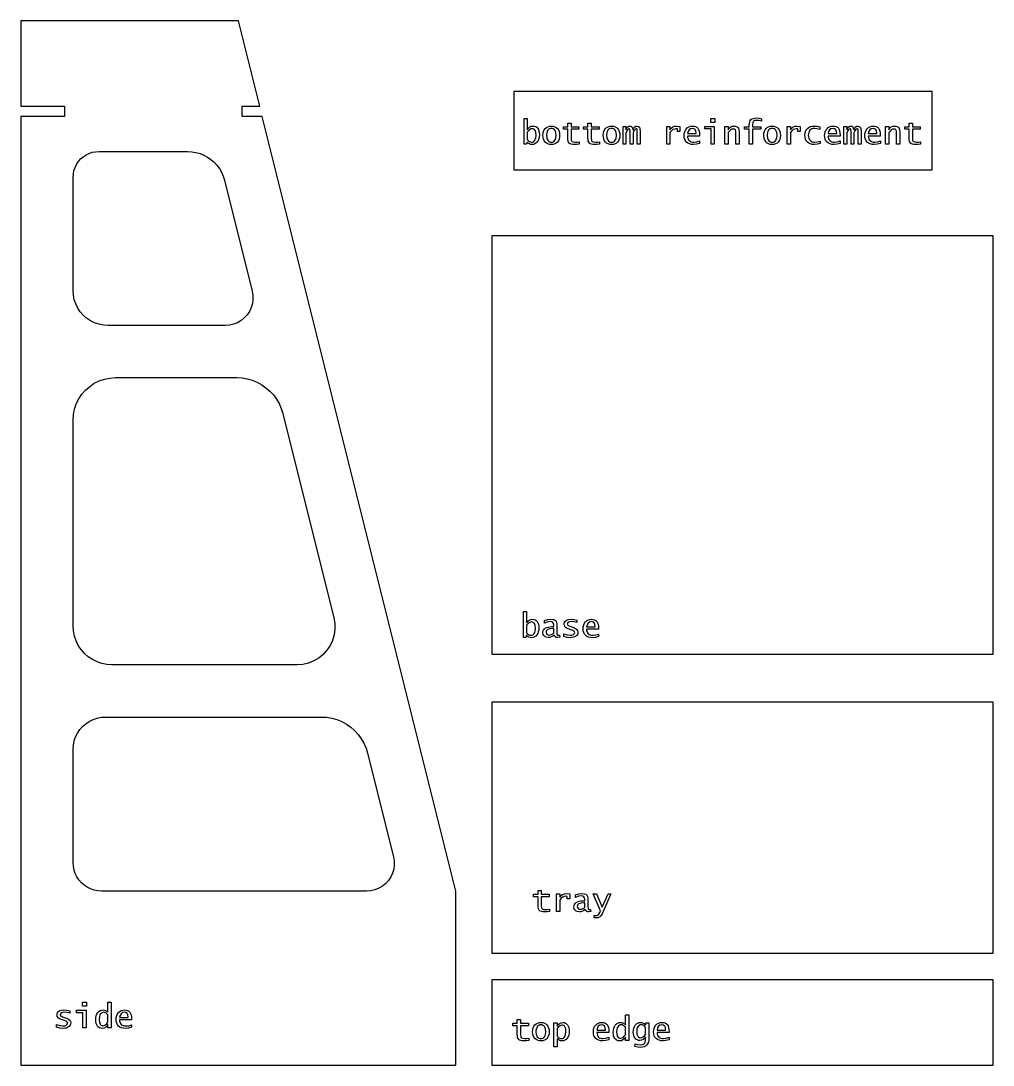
# Model space of a CAD drawing. Header units: metres. Extents: x 0 to 1771, y 0 to 1200.
# Drawn here: x 0 to 1117, y 0 to 1200 of the extents above; entities that cross this region are included whole.
import ezdxf

# ---------------------------------------------------------------- set-up
doc = ezdxf.new("R2010")
doc.units = ezdxf.units.M

msp = doc.modelspace()

# ---------------------------------------------------------------- linework, layer by layer
at = {"layer": 'base#1'}
for points in [[(577.6, 491.4, 0.2), (577.6, 521.2, 0.2), (581.2, 521.2, 0.2), (581.2, 508.1, 0.2), (582.7, 510, 0.2), (584.2, 511.3, 0.2), (586, 512.1, 0.2), (587.9, 512.4, 0.2), (589.5, 512.2, 0.2), (591, 511.7, 0.2), (592.3, 510.9, 0.2), (593.3, 509.7, 0.2), (594.2, 508.3, 0.2), (594.8, 506.6, 0.2), (595.2, 504.6, 0.2), (595.3, 502.5, 0.2), (595.2, 500.1, 0.2), (594.7, 497.9, 0.2), (594, 496, 0.2), (593, 494.3, 0.2), (591.7, 492.9, 0.2), (590.3, 492, 0.2), (588.6, 491.4, 0.2), (586.8, 491.2, 0.2), (585.2, 491.3, 0.2), (583.8, 491.9, 0.2), (582.5, 492.7, 0.2), (581.2, 493.9, 0.2), (580.3, 491.4, 0.2), (577.6, 491.4, 0.2)], [(581.2, 496.7, 0.2), (582.5, 495.5, 0.2), (583.8, 494.6, 0.2), (585, 494.1, 0.2), (586.3, 493.9, 0.2), (587.4, 494.1, 0.2), (588.5, 494.5, 0.2), (589.3, 495.1, 0.2), (590.1, 496.1, 0.2), (590.7, 497.3, 0.2), (591.1, 498.7, 0.2), (591.4, 502.1, 0.2), (591.1, 505.2, 0.2), (590.3, 507.5, 0.2), (589.7, 508.2, 0.2), (589, 508.8, 0.2), (588.1, 509.1, 0.2), (587.1, 509.3, 0.2), (585.6, 509, 0.2), (584.1, 508.3, 0.2), (582.6, 507.1, 0.2), (581.2, 505.4, 0.2), (581.2, 496.7, 0.2)], [(613, 494.1, 0.2), (611.4, 492.9, 0.2), (609.7, 492, 0.2), (608, 491.5, 0.2), (606.3, 491.3, 0.2), (603.8, 491.7, 0.2), (602.7, 492.2, 0.2), (601.8, 492.9, 0.2), (601, 493.7, 0.2), (600.4, 494.7, 0.2), (600.1, 495.7, 0.2), (600, 496.9, 0.2), (600.1, 498.4, 0.2), (600.7, 499.7, 0.2), (601.5, 500.9, 0.2), (602.8, 502, 0.2), (604.3, 502.8, 0.2), (606, 503.4, 0.2), (608, 503.8, 0.2), (610.2, 503.9, 0.2), (612.4, 503.9, 0.2), (612.4, 505.6, 0.2), (612.2, 507.5, 0.2), (611.5, 508.7, 0.2), (610.2, 509.4, 0.2), (608.3, 509.6, 0.2), (605.1, 509.2, 0.2), (601.7, 507.8, 0.2), (601.7, 511, 0.2), (605.5, 512.1, 0.2), (609.1, 512.4, 0.2), (612.4, 512, 0.2), (613.6, 511.5, 0.2), (614.5, 510.9, 0.2), (615.2, 510, 0.2), (615.7, 508.8, 0.2), (616, 507.3, 0.2), (616.1, 505.6, 0.2), (616.1, 497.1, 0.2), (616.2, 495.5, 0.2), (616.5, 494.6, 0.2), (617.1, 494.1, 0.2), (618, 493.9, 0.2), (619.2, 494.1, 0.2), (619.5, 491.9, 0.2), (616.7, 491.3, 0.2), (615.4, 491.5, 0.2), (614.4, 492, 0.2), (613.6, 492.9, 0.2), (613, 494.1, 0.2)], [(624, 492.5, 0.2), (624, 495.8, 0.2), (628, 494.4, 0.2), (631.4, 493.9, 0.2), (633.4, 494.2, 0.2), (635.1, 494.8, 0.2), (636.2, 495.9, 0.2), (636.6, 497.1, 0.2), (636.4, 498, 0.2), (635.7, 498.8, 0.2), (634.6, 499.4, 0.2), (633.1, 500, 0.2), (629.1, 501.3, 0.2), (627.1, 502.2, 0.2), (625.7, 503.4, 0.2), (624.8, 504.9, 0.2), (624.5, 506.6, 0.2), (624.6, 507.9, 0.2), (625, 509.1, 0.2), (625.7, 510.1, 0.2), (626.6, 510.9, 0.2), (627.7, 511.5, 0.2), (629.1, 512, 0.2), (632.5, 512.4, 0.2), (635.6, 512.2, 0.2), (639.1, 511.5, 0.2), (639.1, 508.5, 0.2), (635.6, 509.4, 0.2), (632.5, 509.6, 0.2), (630.7, 509.5, 0.2), (629.2, 508.9, 0.2), (628.3, 508, 0.2), (628, 506.9, 0.2), (628.2, 506.2, 0.2), (628.7, 505.6, 0.2), (630.8, 504.5, 0.2), (635.4, 502.8, 0.2), (637.6, 501.9, 0.2), (639.1, 500.7, 0.2), (639.9, 499.3, 0.2), (640.2, 497.5, 0.2), (640.1, 496.1, 0.2), (639.6, 494.9, 0.2), (638.9, 493.8, 0.2), (637.8, 492.9, 0.2), (636.6, 492.1, 0.2), (635.1, 491.6, 0.2), (633.4, 491.3, 0.2), (631.5, 491.2, 0.2), (627.8, 491.5, 0.2), (624, 492.5, 0.2)], [(664.1, 492.4, 0.2), (660.4, 491.5, 0.2), (657.1, 491.2, 0.2), (654.6, 491.3, 0.2), (652.4, 491.8, 0.2), (650.6, 492.7, 0.2), (649, 493.9, 0.2), (647.8, 495.4, 0.2), (646.9, 497.1, 0.2), (646.4, 499.2, 0.2), (646.2, 501.6, 0.2), (646.4, 503.8, 0.2), (646.9, 505.9, 0.2), (647.7, 507.7, 0.2), (648.9, 509.4, 0.2), (650.3, 510.7, 0.2), (652, 511.6, 0.2), (653.8, 512.2, 0.2), (655.8, 512.4, 0.2), (657.7, 512.2, 0.2), (659.4, 511.8, 0.2), (660.8, 511, 0.2), (662, 509.9, 0.2), (662.9, 508.4, 0.2), (663.5, 506.7, 0.2), (663.8, 504.5, 0.2), (664, 502, 0.2), (664, 500.8, 0.2), (650.1, 500.8, 0.2), (650.3, 499.2, 0.2), (650.8, 497.8, 0.2), (651.4, 496.6, 0.2), (652.2, 495.7, 0.2), (653.2, 494.9, 0.2), (654.5, 494.4, 0.2), (655.9, 494, 0.2), (657.6, 493.9, 0.2), (660.7, 494.3, 0.2), (664.1, 495.4, 0.2), (664.1, 492.4, 0.2)], [(650.2, 503.6, 0.2), (660, 503.6, 0.2), (660, 504.1, 0.2), (659.8, 506.5, 0.2), (658.9, 508.3, 0.2), (657.5, 509.3, 0.2), (655.5, 509.6, 0.2), (653.5, 509.2, 0.2), (651.9, 508, 0.2), (650.8, 506.1, 0.2), (650.2, 503.6, 0.2)], [(612.4, 496.5, 0.2), (612.4, 501.6, 0.2), (611.3, 501.6, 0.2), (608, 501.4, 0.2), (605.7, 500.6, 0.2), (604.8, 500, 0.2), (604.2, 499.3, 0.2), (603.9, 498.5, 0.2), (603.8, 497.5, 0.2), (604, 496.2, 0.2), (604.7, 495.1, 0.2), (605.9, 494.5, 0.2), (607.3, 494.2, 0.2), (608.5, 494.4, 0.2), (609.8, 494.8, 0.2), (612.4, 496.5, 0.2)]]:
    msp.add_polyline3d(points, dxfattribs=at)
at = {"layer": 'bottom reinforce'}
for points in [[(578.3, 1058.2, 0.2), (578.3, 1087.9, 0.2), (581.9, 1087.9, 0.2), (581.9, 1074.9, 0.2), (583.4, 1076.8, 0.2), (584.9, 1078.1, 0.2), (586.7, 1078.9, 0.2), (588.6, 1079.2, 0.2), (590.2, 1079, 0.2), (591.7, 1078.5, 0.2), (592.9, 1077.7, 0.2), (594, 1076.5, 0.2), (594.9, 1075, 0.2), (595.5, 1073.3, 0.2), (595.9, 1071.4, 0.2), (596, 1069.2, 0.2), (595.9, 1066.8, 0.2), (595.4, 1064.7, 0.2), (594.7, 1062.7, 0.2), (593.7, 1061.1, 0.2), (592.4, 1059.7, 0.2), (590.9, 1058.7, 0.2), (589.3, 1058.1, 0.2), (587.5, 1057.9, 0.2), (585.9, 1058.1, 0.2), (584.5, 1058.6, 0.2), (583.1, 1059.5, 0.2), (581.9, 1060.7, 0.2), (581, 1058.2, 0.2), (578.3, 1058.2, 0.2)], [(641.8, 1058.4, 0.2), (639.1, 1058, 0.2), (636.4, 1057.9, 0.2), (634.4, 1058, 0.2), (632.6, 1058.3, 0.2), (631.3, 1058.8, 0.2), (630.3, 1059.5, 0.2), (629.6, 1060.5, 0.2), (629.1, 1061.9, 0.2), (628.8, 1063.6, 0.2), (628.7, 1065.7, 0.2), (628.7, 1075.5, 0.2), (623.6, 1075.5, 0.2), (623.6, 1078.2, 0.2), (628.7, 1078.2, 0.2), (628.7, 1082.6, 0.2), (632.4, 1082.6, 0.2), (632.4, 1078.2, 0.2), (641.4, 1078.2, 0.2), (641.4, 1075.5, 0.2), (632.4, 1075.5, 0.2), (632.4, 1065.1, 0.2), (632.6, 1062.7, 0.2), (632.9, 1062.1, 0.2), (633.5, 1061.5, 0.2), (635.1, 1060.9, 0.2), (637.2, 1060.7, 0.2), (639.5, 1060.8, 0.2), (641.8, 1061.2, 0.2), (641.8, 1058.4, 0.2)], [(664.9, 1058.4, 0.2), (662.1, 1058, 0.2), (659.5, 1057.9, 0.2), (657.4, 1058, 0.2), (655.7, 1058.3, 0.2), (654.4, 1058.8, 0.2), (653.4, 1059.5, 0.2), (652.7, 1060.5, 0.2), (652.2, 1061.9, 0.2), (651.9, 1063.6, 0.2), (651.8, 1065.7, 0.2), (651.8, 1075.5, 0.2), (646.7, 1075.5, 0.2), (646.7, 1078.2, 0.2), (651.8, 1078.2, 0.2), (651.8, 1082.6, 0.2), (655.4, 1082.6, 0.2), (655.4, 1078.2, 0.2), (664.5, 1078.2, 0.2), (664.5, 1075.5, 0.2), (655.4, 1075.5, 0.2), (655.4, 1065.1, 0.2), (655.7, 1062.7, 0.2), (656, 1062.1, 0.2), (656.6, 1061.5, 0.2), (658.1, 1060.9, 0.2), (660.3, 1060.7, 0.2), (662.6, 1060.8, 0.2), (664.9, 1061.2, 0.2), (664.9, 1058.4, 0.2)], [(792.9, 1083.3, 0.2), (792.9, 1087.9, 0.2), (797.5, 1087.9, 0.2), (797.5, 1083.3, 0.2), (792.9, 1083.3, 0.2)], [(837.2, 1058.4, 0.2), (837.2, 1075.5, 0.2), (831.7, 1075.5, 0.2), (831.7, 1078.2, 0.2), (837.2, 1078.2, 0.2), (837.2, 1080.4, 0.2), (837.3, 1082.4, 0.2), (837.7, 1084.1, 0.2), (838.3, 1085.4, 0.2), (839.2, 1086.5, 0.2), (840.3, 1087.3, 0.2), (841.8, 1087.9, 0.2), (843.6, 1088.3, 0.2), (845.7, 1088.4, 0.2), (848.6, 1088.2, 0.2), (851.4, 1087.6, 0.2), (851.4, 1084.7, 0.2), (848.6, 1085.4, 0.2), (846, 1085.6, 0.2), (843.6, 1085.4, 0.2), (842, 1084.6, 0.2), (841.2, 1083.1, 0.2), (840.9, 1080.8, 0.2), (840.9, 1078.2, 0.2), (850.6, 1078.2, 0.2), (850.6, 1075.5, 0.2), (840.9, 1075.5, 0.2), (840.9, 1058.4, 0.2), (837.2, 1058.4, 0.2)], [(1034.1, 1058.4, 0.2), (1031.4, 1058, 0.2), (1028.8, 1057.9, 0.2), (1026.7, 1058, 0.2), (1025, 1058.3, 0.2), (1023.7, 1058.8, 0.2), (1022.7, 1059.5, 0.2), (1021.9, 1060.5, 0.2), (1021.4, 1061.9, 0.2), (1021.1, 1063.6, 0.2), (1021, 1065.7, 0.2), (1021, 1075.5, 0.2), (1016, 1075.5, 0.2), (1016, 1078.2, 0.2), (1021, 1078.2, 0.2), (1021, 1082.6, 0.2), (1024.7, 1082.6, 0.2), (1024.7, 1078.2, 0.2), (1033.7, 1078.2, 0.2), (1033.7, 1075.5, 0.2), (1024.7, 1075.5, 0.2), (1024.7, 1065.1, 0.2), (1024.9, 1062.7, 0.2), (1025.3, 1062.1, 0.2), (1025.9, 1061.5, 0.2), (1027.4, 1060.9, 0.2), (1029.6, 1060.7, 0.2), (1031.9, 1060.8, 0.2), (1034.1, 1061.2, 0.2), (1034.1, 1058.4, 0.2)], [(581.9, 1063.5, 0.2), (583.2, 1062.3, 0.2), (584.5, 1061.4, 0.2), (585.7, 1060.9, 0.2), (587, 1060.7, 0.2), (588.1, 1060.8, 0.2), (589.1, 1061.2, 0.2), (590, 1061.9, 0.2), (590.8, 1062.8, 0.2), (591.3, 1064, 0.2), (591.8, 1065.4, 0.2), (592.1, 1068.8, 0.2), (591.8, 1072, 0.2), (591, 1074.2, 0.2), (590.4, 1075, 0.2), (589.7, 1075.6, 0.2), (588.8, 1075.9, 0.2), (587.8, 1076, 0.2), (586.3, 1075.8, 0.2), (584.8, 1075, 0.2), (583.3, 1073.8, 0.2), (581.9, 1072.1, 0.2), (581.9, 1063.5, 0.2)], [(609.6, 1057.9, 0.2), (607.5, 1058.1, 0.2), (605.6, 1058.6, 0.2), (604, 1059.5, 0.2), (602.6, 1060.8, 0.2), (601.5, 1062.3, 0.2), (600.7, 1064.1, 0.2), (600.2, 1066.2, 0.2), (600.1, 1068.6, 0.2), (600.2, 1070.9, 0.2), (600.7, 1073, 0.2), (601.5, 1074.8, 0.2), (602.6, 1076.3, 0.2), (604, 1077.6, 0.2), (605.7, 1078.4, 0.2), (607.5, 1079, 0.2), (609.6, 1079.2, 0.2), (611.7, 1079, 0.2), (613.6, 1078.4, 0.2), (615.3, 1077.6, 0.2), (616.7, 1076.3, 0.2), (617.8, 1074.8, 0.2), (618.6, 1073, 0.2), (619.1, 1070.9, 0.2), (619.2, 1068.6, 0.2), (619.1, 1066.2, 0.2), (618.6, 1064.1, 0.2), (617.8, 1062.3, 0.2), (616.7, 1060.8, 0.2), (615.3, 1059.5, 0.2), (613.6, 1058.6, 0.2), (611.7, 1058.1, 0.2), (609.6, 1057.9, 0.2)], [(609.6, 1060.7, 0.2), (610.9, 1060.8, 0.2), (612, 1061.2, 0.2), (613, 1061.9, 0.2), (613.8, 1062.8, 0.2), (614.4, 1063.9, 0.2), (614.9, 1065.3, 0.2), (615.3, 1068.6, 0.2), (614.9, 1071.8, 0.2), (614.4, 1073.2, 0.2), (613.8, 1074.3, 0.2), (613, 1075.2, 0.2), (612, 1075.9, 0.2), (610.9, 1076.3, 0.2), (609.6, 1076.4, 0.2), (608.4, 1076.3, 0.2), (607.3, 1075.9, 0.2), (606.3, 1075.2, 0.2), (605.5, 1074.3, 0.2), (604.8, 1073.2, 0.2), (604.4, 1071.8, 0.2), (604, 1068.6, 0.2), (604.4, 1065.3, 0.2), (604.8, 1063.9, 0.2), (605.5, 1062.8, 0.2), (606.3, 1061.9, 0.2), (607.3, 1061.2, 0.2), (608.4, 1060.8, 0.2), (609.6, 1060.7, 0.2)], [(678.9, 1057.9, 0.2), (676.8, 1058.1, 0.2), (674.9, 1058.6, 0.2), (673.2, 1059.5, 0.2), (671.9, 1060.8, 0.2), (670.7, 1062.3, 0.2), (669.9, 1064.1, 0.2), (669.5, 1066.2, 0.2), (669.3, 1068.6, 0.2), (669.5, 1070.9, 0.2), (669.9, 1073, 0.2), (670.7, 1074.8, 0.2), (671.9, 1076.3, 0.2), (673.3, 1077.6, 0.2), (674.9, 1078.4, 0.2), (676.8, 1079, 0.2), (678.9, 1079.2, 0.2), (681, 1079, 0.2), (682.9, 1078.4, 0.2), (684.5, 1077.6, 0.2), (685.9, 1076.3, 0.2), (687, 1074.8, 0.2), (687.8, 1073, 0.2), (688.3, 1070.9, 0.2), (688.4, 1068.6, 0.2), (688.3, 1066.2, 0.2), (687.8, 1064.1, 0.2), (687, 1062.3, 0.2), (685.9, 1060.8, 0.2), (684.5, 1059.5, 0.2), (682.9, 1058.6, 0.2), (681, 1058.1, 0.2), (678.9, 1057.9, 0.2)], [(678.9, 1060.7, 0.2), (680.1, 1060.8, 0.2), (681.2, 1061.2, 0.2), (682.2, 1061.9, 0.2), (683, 1062.8, 0.2), (683.7, 1063.9, 0.2), (684.1, 1065.3, 0.2), (684.5, 1068.6, 0.2), (684.1, 1071.8, 0.2), (683.7, 1073.2, 0.2), (683, 1074.3, 0.2), (682.2, 1075.2, 0.2), (681.2, 1075.9, 0.2), (680.1, 1076.3, 0.2), (678.9, 1076.4, 0.2), (677.6, 1076.3, 0.2), (676.5, 1075.9, 0.2), (675.5, 1075.2, 0.2), (674.7, 1074.3, 0.2), (674.1, 1073.2, 0.2), (673.6, 1071.8, 0.2), (673.2, 1068.6, 0.2), (673.6, 1065.3, 0.2), (674.1, 1063.9, 0.2), (674.7, 1062.8, 0.2), (675.5, 1061.9, 0.2), (676.5, 1061.2, 0.2), (677.6, 1060.8, 0.2), (678.9, 1060.7, 0.2)], [(692.2, 1058.4, 0.2), (692.2, 1078.7, 0.2), (695.4, 1078.7, 0.2), (695.4, 1074.9, 0.2), (696.6, 1076.8, 0.2), (697.7, 1078.1, 0.2), (698.8, 1078.9, 0.2), (699.9, 1079.2, 0.2), (701.2, 1078.9, 0.2), (702.2, 1078.1, 0.2), (702.9, 1076.8, 0.2), (703.4, 1074.9, 0.2), (703.6, 1074.9, 0.2), (704.6, 1076.8, 0.2), (705.7, 1078.1, 0.2), (706.9, 1078.9, 0.2), (708.1, 1079.2, 0.2), (709.8, 1078.8, 0.2), (710.9, 1077.8, 0.2), (711.6, 1075.9, 0.2), (711.8, 1073.3, 0.2), (711.8, 1058.4, 0.2), (708.5, 1058.4, 0.2), (708.5, 1073.1, 0.2), (708.3, 1075.4, 0.2), (707.9, 1075.8, 0.2), (707.4, 1076, 0.2), (706.5, 1075.7, 0.2), (705.5, 1074.9, 0.2), (704.6, 1073.5, 0.2), (703.6, 1071.5, 0.2), (703.6, 1058.4, 0.2), (700.3, 1058.4, 0.2), (700.3, 1072.4, 0.2), (700.1, 1075.2, 0.2), (699.7, 1075.8, 0.2), (699.1, 1075.9, 0.2), (698.3, 1075.6, 0.2), (697.3, 1074.7, 0.2), (696.3, 1073.2, 0.2), (695.4, 1071.5, 0.2), (695.4, 1058.4, 0.2), (692.2, 1058.4, 0.2)], [(742.3, 1058.4, 0.2), (742.3, 1078.7, 0.2), (746, 1078.7, 0.2), (746, 1074.9, 0.2), (747.5, 1076.8, 0.2), (749.3, 1078.1, 0.2), (751.3, 1078.9, 0.2), (753.6, 1079.2, 0.2), (757.3, 1078.7, 0.2), (757.3, 1072.9, 0.2), (754.6, 1072.9, 0.2), (754.6, 1075.8, 0.2), (753.1, 1075.9, 0.2), (751.1, 1075.7, 0.2), (749.4, 1075, 0.2), (747.7, 1073.6, 0.2), (746, 1071.6, 0.2), (746, 1058.4, 0.2), (742.3, 1058.4, 0.2)], [(780.2, 1059.2, 0.2), (776.5, 1058.2, 0.2), (773.2, 1057.9, 0.2), (770.7, 1058.1, 0.2), (768.5, 1058.6, 0.2), (766.7, 1059.4, 0.2), (765.1, 1060.6, 0.2), (763.9, 1062.1, 0.2), (763, 1063.9, 0.2), (762.5, 1066, 0.2), (762.3, 1068.3, 0.2), (762.5, 1070.6, 0.2), (763, 1072.6, 0.2), (763.8, 1074.5, 0.2), (765, 1076.1, 0.2), (766.4, 1077.4, 0.2), (768.1, 1078.4, 0.2), (769.9, 1079, 0.2), (771.9, 1079.2, 0.2), (773.8, 1079, 0.2), (775.5, 1078.5, 0.2), (776.9, 1077.7, 0.2), (778.1, 1076.6, 0.2), (778.9, 1075.2, 0.2), (779.6, 1073.4, 0.2), (779.9, 1071.3, 0.2), (780.1, 1068.8, 0.2), (780.1, 1067.6, 0.2), (766.2, 1067.6, 0.2), (766.4, 1066, 0.2), (766.8, 1064.6, 0.2), (767.5, 1063.4, 0.2), (768.3, 1062.4, 0.2), (769.3, 1061.7, 0.2), (770.6, 1061.1, 0.2), (772, 1060.8, 0.2), (773.7, 1060.7, 0.2), (776.8, 1061.1, 0.2), (780.2, 1062.1, 0.2), (780.2, 1059.2, 0.2)], [(766.3, 1070.4, 0.2), (776.1, 1070.4, 0.2), (776.1, 1070.9, 0.2), (775.8, 1073.3, 0.2), (775, 1075, 0.2), (773.6, 1076, 0.2), (771.5, 1076.4, 0.2), (769.5, 1076, 0.2), (768, 1074.8, 0.2), (766.9, 1072.9, 0.2), (766.3, 1070.4, 0.2)], [(793.4, 1058.4, 0.2), (793.4, 1075.9, 0.2), (786, 1075.9, 0.2), (786, 1078.7, 0.2), (797, 1078.7, 0.2), (797, 1058.4, 0.2), (793.4, 1058.4, 0.2)], [(809.2, 1058.4, 0.2), (809.2, 1078.7, 0.2), (812.9, 1078.7, 0.2), (812.9, 1074.9, 0.2), (814.3, 1076.8, 0.2), (815.9, 1078.1, 0.2), (817.7, 1078.9, 0.2), (819.8, 1079.2, 0.2), (821.2, 1079, 0.2), (822.3, 1078.7, 0.2), (823.3, 1078.2, 0.2), (824.2, 1077.4, 0.2), (824.8, 1076.5, 0.2), (825.2, 1075.3, 0.2), (825.6, 1072.3, 0.2), (825.6, 1058.4, 0.2), (821.9, 1058.4, 0.2), (821.9, 1071.3, 0.2), (821.7, 1073.3, 0.2), (821.2, 1074.7, 0.2), (820.2, 1075.4, 0.2), (818.7, 1075.7, 0.2), (817.3, 1075.4, 0.2), (815.9, 1074.7, 0.2), (814.4, 1073.4, 0.2), (812.9, 1071.7, 0.2), (812.9, 1058.4, 0.2), (809.2, 1058.4, 0.2)], [(863.5, 1057.9, 0.2), (861.4, 1058.1, 0.2), (859.5, 1058.6, 0.2), (857.9, 1059.5, 0.2), (856.5, 1060.8, 0.2), (855.4, 1062.3, 0.2), (854.6, 1064.1, 0.2), (854.1, 1066.2, 0.2), (853.9, 1068.6, 0.2), (854.1, 1070.9, 0.2), (854.6, 1073, 0.2), (855.4, 1074.8, 0.2), (856.5, 1076.3, 0.2), (857.9, 1077.6, 0.2), (859.5, 1078.4, 0.2), (861.4, 1079, 0.2), (863.5, 1079.2, 0.2), (865.6, 1079, 0.2), (867.5, 1078.4, 0.2), (869.1, 1077.6, 0.2), (870.5, 1076.3, 0.2), (871.7, 1074.8, 0.2), (872.5, 1073, 0.2), (872.9, 1070.9, 0.2), (873.1, 1068.6, 0.2), (872.9, 1066.2, 0.2), (872.5, 1064.1, 0.2), (871.7, 1062.3, 0.2), (870.5, 1060.8, 0.2), (869.1, 1059.5, 0.2), (867.5, 1058.6, 0.2), (865.6, 1058.1, 0.2), (863.5, 1057.9, 0.2)], [(863.5, 1060.7, 0.2), (864.8, 1060.8, 0.2), (865.9, 1061.2, 0.2), (866.8, 1061.9, 0.2), (867.7, 1062.8, 0.2), (868.3, 1063.9, 0.2), (868.8, 1065.3, 0.2), (869.2, 1068.6, 0.2), (868.8, 1071.8, 0.2), (868.3, 1073.2, 0.2), (867.7, 1074.3, 0.2), (866.8, 1075.2, 0.2), (865.9, 1075.9, 0.2), (864.8, 1076.3, 0.2), (863.5, 1076.4, 0.2), (862.3, 1076.3, 0.2), (861.1, 1075.9, 0.2), (860.2, 1075.2, 0.2), (859.4, 1074.3, 0.2), (858.7, 1073.2, 0.2), (858.2, 1071.8, 0.2), (857.9, 1068.6, 0.2), (858.2, 1065.3, 0.2), (858.7, 1063.9, 0.2), (859.4, 1062.8, 0.2), (860.2, 1061.9, 0.2), (861.1, 1061.2, 0.2), (862.3, 1060.8, 0.2), (863.5, 1060.7, 0.2)], [(880.8, 1058.4, 0.2), (880.8, 1078.7, 0.2), (884.5, 1078.7, 0.2), (884.5, 1074.9, 0.2), (886, 1076.8, 0.2), (887.8, 1078.1, 0.2), (889.8, 1078.9, 0.2), (892, 1079.2, 0.2), (895.8, 1078.7, 0.2), (895.8, 1072.9, 0.2), (893, 1072.9, 0.2), (893, 1075.8, 0.2), (891.5, 1075.9, 0.2), (889.6, 1075.7, 0.2), (887.8, 1075, 0.2), (886.2, 1073.6, 0.2), (884.5, 1071.6, 0.2), (884.5, 1058.4, 0.2), (880.8, 1058.4, 0.2)], [(918.8, 1059, 0.2), (915.5, 1058.2, 0.2), (912.2, 1057.9, 0.2), (909.7, 1058.1, 0.2), (907.5, 1058.6, 0.2), (905.6, 1059.5, 0.2), (904.1, 1060.7, 0.2), (902.8, 1062.2, 0.2), (901.9, 1064, 0.2), (901.4, 1066.2, 0.2), (901.2, 1068.6, 0.2), (901.4, 1070.9, 0.2), (901.9, 1073, 0.2), (902.8, 1074.8, 0.2), (904, 1076.4, 0.2), (905.6, 1077.6, 0.2), (907.4, 1078.5, 0.2), (909.5, 1079, 0.2), (911.9, 1079.2, 0.2), (915.1, 1078.9, 0.2), (918.4, 1078.2, 0.2), (918.4, 1075.1, 0.2), (915, 1076.1, 0.2), (912.2, 1076.4, 0.2), (910.7, 1076.3, 0.2), (909.3, 1075.9, 0.2), (908, 1075.2, 0.2), (907, 1074.3, 0.2), (906.2, 1073.1, 0.2), (905.6, 1071.8, 0.2), (905.2, 1070.3, 0.2), (905.1, 1068.6, 0.2), (905.2, 1066.8, 0.2), (905.6, 1065.3, 0.2), (906.2, 1063.9, 0.2), (907.1, 1062.8, 0.2), (908.2, 1061.9, 0.2), (909.6, 1061.2, 0.2), (911, 1060.8, 0.2), (912.7, 1060.7, 0.2), (915.6, 1061, 0.2), (918.8, 1061.9, 0.2), (918.8, 1059, 0.2)], [(941.7, 1059.2, 0.2), (938.1, 1058.2, 0.2), (934.7, 1057.9, 0.2), (932.2, 1058.1, 0.2), (930.1, 1058.6, 0.2), (928.2, 1059.4, 0.2), (926.7, 1060.6, 0.2), (925.4, 1062.1, 0.2), (924.6, 1063.9, 0.2), (924, 1066, 0.2), (923.8, 1068.3, 0.2), (924, 1070.6, 0.2), (924.5, 1072.6, 0.2), (925.4, 1074.5, 0.2), (926.6, 1076.1, 0.2), (928, 1077.4, 0.2), (929.6, 1078.4, 0.2), (931.4, 1079, 0.2), (933.4, 1079.2, 0.2), (935.4, 1079, 0.2), (937.1, 1078.5, 0.2), (938.5, 1077.7, 0.2), (939.6, 1076.6, 0.2), (940.5, 1075.2, 0.2), (941.1, 1073.4, 0.2), (941.5, 1071.3, 0.2), (941.6, 1068.8, 0.2), (941.6, 1067.6, 0.2), (927.8, 1067.6, 0.2), (928, 1066, 0.2), (928.4, 1064.6, 0.2), (929, 1063.4, 0.2), (929.8, 1062.4, 0.2), (930.9, 1061.7, 0.2), (932.1, 1061.1, 0.2), (933.6, 1060.8, 0.2), (935.2, 1060.7, 0.2), (938.3, 1061.1, 0.2), (941.7, 1062.1, 0.2), (941.7, 1059.2, 0.2)], [(927.9, 1070.4, 0.2), (937.7, 1070.4, 0.2), (937.7, 1070.9, 0.2), (937.4, 1073.3, 0.2), (936.5, 1075, 0.2), (935.1, 1076, 0.2), (933.1, 1076.4, 0.2), (931.1, 1076, 0.2), (929.5, 1074.8, 0.2), (928.4, 1072.9, 0.2), (927.9, 1070.4, 0.2)], [(946, 1058.4, 0.2), (946, 1078.7, 0.2), (949.3, 1078.7, 0.2), (949.3, 1074.9, 0.2), (950.4, 1076.8, 0.2), (951.6, 1078.1, 0.2), (952.7, 1078.9, 0.2), (953.8, 1079.2, 0.2), (955, 1078.9, 0.2), (956.1, 1078.1, 0.2), (956.8, 1076.8, 0.2), (957.3, 1074.9, 0.2), (957.5, 1074.9, 0.2), (958.5, 1076.8, 0.2), (959.6, 1078.1, 0.2), (960.8, 1078.9, 0.2), (962, 1079.2, 0.2), (963.7, 1078.8, 0.2), (964.8, 1077.8, 0.2), (965.4, 1075.9, 0.2), (965.7, 1073.3, 0.2), (965.7, 1058.4, 0.2), (962.4, 1058.4, 0.2), (962.4, 1073.1, 0.2), (962.2, 1075.4, 0.2), (961.8, 1075.8, 0.2), (961.3, 1076, 0.2), (960.4, 1075.7, 0.2), (959.4, 1074.9, 0.2), (958.5, 1073.5, 0.2), (957.5, 1071.5, 0.2), (957.5, 1058.4, 0.2), (954.2, 1058.4, 0.2), (954.2, 1072.4, 0.2), (954, 1075.2, 0.2), (953.6, 1075.8, 0.2), (953, 1075.9, 0.2), (952.1, 1075.6, 0.2), (951.1, 1074.7, 0.2), (950.1, 1073.2, 0.2), (949.3, 1071.5, 0.2), (949.3, 1058.4, 0.2), (946, 1058.4, 0.2)], [(987.9, 1059.2, 0.2), (984.2, 1058.2, 0.2), (980.9, 1057.9, 0.2), (978.4, 1058.1, 0.2), (976.2, 1058.6, 0.2), (974.4, 1059.4, 0.2), (972.8, 1060.6, 0.2), (971.6, 1062.1, 0.2), (970.7, 1063.9, 0.2), (970.2, 1066, 0.2), (970, 1068.3, 0.2), (970.2, 1070.6, 0.2), (970.7, 1072.6, 0.2), (971.5, 1074.5, 0.2), (972.7, 1076.1, 0.2), (974.2, 1077.4, 0.2), (975.8, 1078.4, 0.2), (977.6, 1079, 0.2), (979.6, 1079.2, 0.2), (981.6, 1079, 0.2), (983.2, 1078.5, 0.2), (984.7, 1077.7, 0.2), (985.8, 1076.6, 0.2), (986.7, 1075.2, 0.2), (987.3, 1073.4, 0.2), (987.7, 1071.3, 0.2), (987.8, 1068.8, 0.2), (987.8, 1067.6, 0.2), (973.9, 1067.6, 0.2), (974.1, 1066, 0.2), (974.6, 1064.6, 0.2), (975.2, 1063.4, 0.2), (976, 1062.4, 0.2), (977, 1061.7, 0.2), (978.3, 1061.1, 0.2), (979.7, 1060.8, 0.2), (981.4, 1060.7, 0.2), (984.5, 1061.1, 0.2), (987.9, 1062.1, 0.2), (987.9, 1059.2, 0.2)], [(974, 1070.4, 0.2), (983.8, 1070.4, 0.2), (983.8, 1070.9, 0.2), (983.6, 1073.3, 0.2), (982.7, 1075, 0.2), (981.3, 1076, 0.2), (979.3, 1076.4, 0.2), (977.3, 1076, 0.2), (975.7, 1074.8, 0.2), (974.6, 1072.9, 0.2), (974, 1070.4, 0.2)], [(993.9, 1058.4, 0.2), (993.9, 1078.7, 0.2), (997.5, 1078.7, 0.2), (997.5, 1074.9, 0.2), (998.9, 1076.8, 0.2), (1000.5, 1078.1, 0.2), (1002.4, 1078.9, 0.2), (1004.5, 1079.2, 0.2), (1005.8, 1079, 0.2), (1007, 1078.7, 0.2), (1008, 1078.2, 0.2), (1008.8, 1077.4, 0.2), (1009.4, 1076.5, 0.2), (1009.9, 1075.3, 0.2), (1010.2, 1072.3, 0.2), (1010.2, 1058.4, 0.2), (1006.6, 1058.4, 0.2), (1006.6, 1071.3, 0.2), (1006.4, 1073.3, 0.2), (1005.8, 1074.7, 0.2), (1004.8, 1075.4, 0.2), (1003.3, 1075.7, 0.2), (1001.9, 1075.4, 0.2), (1000.5, 1074.7, 0.2), (999, 1073.4, 0.2), (997.5, 1071.7, 0.2), (997.5, 1058.4, 0.2), (993.9, 1058.4, 0.2)]]:
    msp.add_polyline3d(points, dxfattribs=at)
at = {"layer": 'Group#10'}
for points in [[(0, 1090, 0), (0, 0, 0), (500, 0, 0), (500, 200, 0), (277.5, 1090, 0), (254.5, 1090, 0), (254.5, 1102, 0), (274.5, 1102, 0), (250, 1200, 0), (0, 1200, 0), (0, 1102, 0), (50, 1102, 0), (50, 1090, 0), (0, 1090, 0)], [(233.9, 1017.1, 0), (265.8, 889.3, 0), (266.6, 884.6, 0), (266.7, 879.8, 0), (266.1, 875.1, 0), (264.7, 870.5, 0), (262.7, 866.2, 0), (260.1, 862.2, 0), (256.8, 858.6, 0), (253.1, 855.6, 0), (249, 853.2, 0), (244.5, 851.4, 0), (239.9, 850.4, 0), (235.1, 850, 0), (100, 850, 0), (94.8, 850.3, 0), (89.6, 851.4, 0), (84.7, 853, 0), (80, 855.4, 0), (75.6, 858.3, 0), (71.7, 861.7, 0), (68.3, 865.6, 0), (65.4, 870, 0), (63, 874.7, 0), (61.4, 879.6, 0), (60.3, 884.8, 0), (60, 890, 0), (60, 1020.2, 0), (60.3, 1024.1, 0), (61, 1027.9, 0), (62.3, 1031.6, 0), (64, 1035.1, 0), (66.2, 1038.3, 0), (68.7, 1041.3, 0), (71.7, 1043.8, 0), (74.9, 1046, 0), (78.4, 1047.7, 0), (82.1, 1049, 0), (85.9, 1049.7, 0), (89.8, 1050, 0), (191.7, 1050, 0), (196.5, 1049.7, 0), (201.2, 1048.9, 0), (205.9, 1047.6, 0), (210.3, 1045.8, 0), (214.5, 1043.5, 0), (218.5, 1040.8, 0), (222.1, 1037.6, 0), (225.3, 1034.1, 0), (228.2, 1030.2, 0), (230.5, 1026.1, 0), (232.5, 1021.7, 0), (233.9, 1017.1, 0)], [(317.6, 460, 0), (104.7, 460, 0), (98.9, 460.4, 0), (93.1, 461.5, 0), (87.6, 463.4, 0), (82.4, 466, 0), (77.5, 469.2, 0), (73.1, 473.1, 0), (69.2, 477.5, 0), (66, 482.4, 0), (63.4, 487.6, 0), (61.5, 493.1, 0), (60.4, 498.9, 0), (60, 504.7, 0), (60, 741.3, 0), (60.4, 747.6, 0), (61.7, 753.9, 0), (63.7, 759.9, 0), (66.5, 765.6, 0), (70.1, 770.9, 0), (74.3, 775.7, 0), (79.1, 779.9, 0), (84.4, 783.5, 0), (90.1, 786.3, 0), (96.1, 788.3, 0), (102.4, 789.6, 0), (108.7, 790, 0), (248.4, 790, 0), (254.3, 789.7, 0), (260.2, 788.7, 0), (266, 787.1, 0), (271.5, 784.8, 0), (276.8, 781.9, 0), (281.7, 778.5, 0), (286.2, 774.6, 0), (290.2, 770.2, 0), (293.8, 765.4, 0), (296.8, 760.2, 0), (299.1, 754.7, 0), (300.9, 749, 0), (359.7, 513.9, 0), (360.8, 507.4, 0), (360.9, 500.9, 0), (360, 494.4, 0), (358.2, 488.1, 0), (355.4, 482.1, 0), (351.8, 476.7, 0), (347.4, 471.8, 0), (342.3, 467.7, 0), (336.6, 464.4, 0), (330.5, 462, 0), (324.2, 460.5, 0), (317.6, 460, 0)], [(97.2, 400, 0), (345.3, 400, 0), (351.4, 399.7, 0), (357.4, 398.7, 0), (363.2, 397, 0), (368.8, 394.7, 0), (374.1, 391.8, 0), (379.1, 388.4, 0), (383.6, 384.4, 0), (387.7, 379.9, 0), (391.3, 375, 0), (394.3, 369.8, 0), (396.7, 364.2, 0), (398.5, 358.5, 0), (428.3, 239.4, 0), (429.1, 234.7, 0), (429.2, 229.9, 0), (428.6, 225.1, 0), (427.2, 220.5, 0), (425.2, 216.2, 0), (422.5, 212.2, 0), (419.3, 208.6, 0), (415.6, 205.6, 0), (411.4, 203.2, 0), (407, 201.4, 0), (402.3, 200.4, 0), (397.5, 200, 0), (92.7, 200, 0), (88.4, 200.3, 0), (84.2, 201.1, 0), (80.2, 202.5, 0), (76.3, 204.4, 0), (72.8, 206.8, 0), (69.6, 209.6, 0), (66.8, 212.8, 0), (64.4, 216.3, 0), (62.5, 220.2, 0), (61.1, 224.2, 0), (60.3, 228.4, 0), (60, 232.7, 0), (60, 362.8, 0), (60.3, 367.7, 0), (61.3, 372.5, 0), (62.8, 377.1, 0), (65, 381.4, 0), (67.7, 385.5, 0), (70.9, 389.1, 0), (74.5, 392.3, 0), (78.6, 395, 0), (82.9, 397.2, 0), (87.5, 398.7, 0), (92.3, 399.7, 0), (97.2, 400, 0)]]:
    msp.add_polyline3d(points, dxfattribs=at)
at = {"layer": 'Group#4'}
msp.add_polyline3d([(1047.4, 1028.7, 0), (1047.4, 1118.7, 0), (566.7, 1118.7, 0), (566.7, 1028.7, 0), (1047.4, 1028.7, 0)], dxfattribs=at)
at = {"layer": 'Group#6'}
msp.add_polyline3d([(1117.5, 0, 0), (1117.5, 98, 0), (541.5, 98, 0), (541.5, 0, 0), (1117.5, 0, 0)], dxfattribs=at)
at = {"layer": 'Group#7'}
msp.add_polyline3d([(541.5, 417.1, 0), (541.5, 128.8, 0), (1117.5, 128.8, 0), (1117.5, 417.1, 0), (541.5, 417.1, 0)], dxfattribs=at)
at = {"layer": 'Group#8'}
msp.add_polyline3d([(541.5, 472.3, 0), (1117.5, 472.3, 0), (1117.5, 953.1, 0), (541.5, 953.1, 0), (541.5, 472.3, 0)], dxfattribs=at)
at = {"layer": 'side'}
for points in [[(70.8, 67.6, 0.2), (70.8, 72.2, 0.2), (75.4, 72.2, 0.2), (75.4, 67.6, 0.2), (70.8, 67.6, 0.2)], [(100.1, 42.7, 0.2), (100.1, 46.5, 0.2), (98.7, 44.6, 0.2), (97.1, 43.3, 0.2), (95.4, 42.5, 0.2), (93.5, 42.2, 0.2), (91.9, 42.4, 0.2), (90.4, 42.9, 0.2), (89.1, 43.7, 0.2), (88.1, 44.9, 0.2), (87.2, 46.3, 0.2), (86.6, 48, 0.2), (86.2, 50, 0.2), (86.1, 52.2, 0.2), (86.2, 54.6, 0.2), (86.7, 56.7, 0.2), (87.4, 58.6, 0.2), (88.4, 60.3, 0.2), (89.7, 61.7, 0.2), (91.1, 62.6, 0.2), (92.8, 63.2, 0.2), (94.6, 63.4, 0.2), (96.2, 63.3, 0.2), (97.6, 62.7, 0.2), (98.9, 61.9, 0.2), (100.1, 60.7, 0.2), (100.1, 72.2, 0.2), (103.8, 72.2, 0.2), (103.8, 42.7, 0.2), (100.1, 42.7, 0.2)], [(41, 43.5, 0.2), (41, 46.8, 0.2), (45, 45.4, 0.2), (48.4, 45, 0.2), (50.5, 45.2, 0.2), (52.1, 45.9, 0.2), (53.2, 46.9, 0.2), (53.6, 48.2, 0.2), (53.4, 49, 0.2), (52.7, 49.8, 0.2), (51.6, 50.5, 0.2), (50.1, 51.1, 0.2), (46.2, 52.4, 0.2), (44.2, 53.2, 0.2), (42.7, 54.4, 0.2), (41.8, 55.9, 0.2), (41.6, 57.6, 0.2), (41.7, 58.9, 0.2), (42.1, 60.1, 0.2), (42.7, 61.1, 0.2), (43.6, 61.9, 0.2), (44.8, 62.6, 0.2), (46.2, 63, 0.2), (49.5, 63.4, 0.2), (52.6, 63.2, 0.2), (56.2, 62.5, 0.2), (56.2, 59.6, 0.2), (52.7, 60.4, 0.2), (49.5, 60.7, 0.2), (47.7, 60.5, 0.2), (46.3, 59.9, 0.2), (45.4, 59.1, 0.2), (45.1, 58, 0.2), (45.3, 57.2, 0.2), (45.8, 56.6, 0.2), (47.8, 55.5, 0.2), (52.5, 53.9, 0.2), (54.7, 52.9, 0.2), (56.2, 51.7, 0.2), (57, 50.3, 0.2), (57.3, 48.5, 0.2), (57.1, 47.1, 0.2), (56.7, 45.9, 0.2), (55.9, 44.8, 0.2), (54.9, 43.9, 0.2), (53.6, 43.2, 0.2), (52.1, 42.6, 0.2), (50.4, 42.3, 0.2), (48.5, 42.2, 0.2), (44.9, 42.5, 0.2), (41, 43.5, 0.2)], [(71.2, 42.7, 0.2), (71.2, 60.2, 0.2), (63.8, 60.2, 0.2), (63.8, 63, 0.2), (74.9, 63, 0.2), (74.9, 42.7, 0.2), (71.2, 42.7, 0.2)], [(100.1, 57.9, 0.2), (98.9, 59.1, 0.2), (97.6, 60, 0.2), (96.3, 60.5, 0.2), (95.1, 60.7, 0.2), (94, 60.5, 0.2), (92.9, 60.1, 0.2), (92.1, 59.5, 0.2), (91.3, 58.5, 0.2), (90.7, 57.3, 0.2), (90.3, 56, 0.2), (90, 52.5, 0.2), (90.3, 49.4, 0.2), (91.1, 47.1, 0.2), (91.7, 46.4, 0.2), (92.4, 45.8, 0.2), (93.3, 45.5, 0.2), (94.3, 45.3, 0.2), (95.8, 45.6, 0.2), (97.3, 46.3, 0.2), (98.8, 47.5, 0.2), (100.1, 49.3, 0.2), (100.1, 57.9, 0.2)], [(127.3, 43.5, 0.2), (123.6, 42.5, 0.2), (120.3, 42.2, 0.2), (117.8, 42.4, 0.2), (115.6, 42.9, 0.2), (113.8, 43.7, 0.2), (112.2, 44.9, 0.2), (111, 46.4, 0.2), (110.1, 48.2, 0.2), (109.6, 50.2, 0.2), (109.4, 52.6, 0.2), (109.6, 54.9, 0.2), (110.1, 56.9, 0.2), (110.9, 58.8, 0.2), (112.1, 60.4, 0.2), (113.6, 61.7, 0.2), (115.2, 62.7, 0.2), (117, 63.2, 0.2), (119, 63.4, 0.2), (120.9, 63.3, 0.2), (122.6, 62.8, 0.2), (124, 62, 0.2), (125.2, 60.9, 0.2), (126.1, 59.5, 0.2), (126.7, 57.7, 0.2), (127.1, 55.5, 0.2), (127.2, 53, 0.2), (127.2, 51.9, 0.2), (113.3, 51.9, 0.2), (113.5, 50.3, 0.2), (114, 48.9, 0.2), (114.6, 47.7, 0.2), (115.4, 46.7, 0.2), (116.4, 45.9, 0.2), (117.7, 45.4, 0.2), (119.1, 45.1, 0.2), (120.8, 45, 0.2), (123.9, 45.3, 0.2), (127.3, 46.4, 0.2), (127.3, 43.5, 0.2)], [(113.4, 54.6, 0.2), (123.2, 54.6, 0.2), (123.2, 55.2, 0.2), (123, 57.6, 0.2), (122.1, 59.3, 0.2), (120.7, 60.3, 0.2), (118.7, 60.7, 0.2), (116.7, 60.3, 0.2), (115.1, 59.1, 0.2), (114, 57.2, 0.2), (113.4, 54.6, 0.2)]]:
    msp.add_polyline3d(points, dxfattribs=at)
at = {"layer": 'top edge'}
for points in [[(583.7, 28.3, 0.1), (581, 27.9, 0.1), (578.3, 27.8, 0.1), (576.3, 27.9, 0.1), (574.5, 28.2, 0.1), (573.2, 28.7, 0.1), (572.2, 29.4, 0.1), (571.5, 30.4, 0.1), (571, 31.7, 0.1), (570.7, 33.5, 0.1), (570.6, 35.5, 0.1), (570.6, 45.3, 0.1), (565.5, 45.3, 0.1), (565.5, 48.1, 0.1), (570.6, 48.1, 0.1), (570.6, 52.5, 0.1), (574.3, 52.5, 0.1), (574.3, 48.1, 0.1), (583.3, 48.1, 0.1), (583.3, 45.3, 0.1), (574.3, 45.3, 0.1), (574.3, 34.9, 0.1), (574.5, 32.5, 0.1), (574.8, 31.9, 0.1), (575.4, 31.4, 0.1), (577, 30.8, 0.1), (579.1, 30.5, 0.1), (581.4, 30.7, 0.1), (583.7, 31.1, 0.1), (583.7, 28.3, 0.1)], [(597.7, 27.8, 0.1), (595.6, 28, 0.1), (593.7, 28.5, 0.1), (592.1, 29.4, 0.1), (590.7, 30.6, 0.1), (589.5, 32.2, 0.1), (588.8, 34, 0.1), (588.3, 36.1, 0.1), (588.1, 38.4, 0.1), (588.3, 40.7, 0.1), (588.8, 42.8, 0.1), (589.6, 44.6, 0.1), (590.7, 46.2, 0.1), (592.1, 47.4, 0.1), (593.7, 48.3, 0.1), (595.6, 48.8, 0.1), (597.7, 49, 0.1), (599.8, 48.8, 0.1), (601.7, 48.3, 0.1), (603.3, 47.4, 0.1), (604.7, 46.2, 0.1), (605.8, 44.6, 0.1), (606.6, 42.8, 0.1), (607.1, 40.7, 0.1), (607.3, 38.4, 0.1), (607.1, 36.1, 0.1), (606.6, 34, 0.1), (605.8, 32.2, 0.1), (604.7, 30.6, 0.1), (603.3, 29.4, 0.1), (601.7, 28.5, 0.1), (599.8, 28, 0.1), (597.7, 27.8, 0.1)], [(612.6, 20.9, 0.1), (612.6, 48.6, 0.1), (616.3, 48.6, 0.1), (616.3, 44.7, 0.1), (617.7, 46.6, 0.1), (619.3, 47.9, 0.1), (621, 48.7, 0.1), (622.9, 49, 0.1), (624.5, 48.8, 0.1), (626, 48.3, 0.1), (627.3, 47.5, 0.1), (628.4, 46.3, 0.1), (629.2, 44.9, 0.1), (629.8, 43.2, 0.1), (630.2, 41.3, 0.1), (630.3, 39.1, 0.1), (630.2, 36.7, 0.1), (629.8, 34.5, 0.1), (629, 32.6, 0.1), (628, 30.9, 0.1), (626.7, 29.5, 0.1), (625.3, 28.6, 0.1), (623.6, 28, 0.1), (621.8, 27.8, 0.1), (620.2, 28, 0.1), (618.8, 28.5, 0.1), (617.5, 29.3, 0.1), (616.3, 30.5, 0.1), (616.3, 20.9, 0.1), (612.6, 20.9, 0.1)], [(675.9, 29.1, 0.1), (672.3, 28.1, 0.1), (668.9, 27.8, 0.1), (666.4, 27.9, 0.1), (664.3, 28.5, 0.1), (662.4, 29.3, 0.1), (660.8, 30.5, 0.1), (659.6, 32, 0.1), (658.7, 33.7, 0.1), (658.2, 35.8, 0.1), (658, 38.2, 0.1), (658.2, 40.4, 0.1), (658.7, 42.5, 0.1), (659.5, 44.3, 0.1), (660.7, 46, 0.1), (662.2, 47.3, 0.1), (663.8, 48.2, 0.1), (665.6, 48.8, 0.1), (667.6, 49, 0.1), (669.6, 48.9, 0.1), (671.3, 48.4, 0.1), (672.7, 47.6, 0.1), (673.8, 46.5, 0.1), (674.7, 45, 0.1), (675.3, 43.3, 0.1), (675.7, 41.1, 0.1), (675.8, 38.6, 0.1), (675.8, 37.5, 0.1), (662, 37.5, 0.1), (662.2, 35.8, 0.1), (662.6, 34.4, 0.1), (663.2, 33.2, 0.1), (664, 32.3, 0.1), (665.1, 31.5, 0.1), (666.3, 31, 0.1), (667.7, 30.7, 0.1), (669.4, 30.5, 0.1), (672.5, 30.9, 0.1), (675.9, 32, 0.1), (675.9, 29.1, 0.1)], [(694.9, 28.2, 0.1), (694.9, 32.1, 0.1), (693.5, 30.2, 0.1), (691.9, 28.9, 0.1), (690.2, 28, 0.1), (688.3, 27.8, 0.1), (686.6, 27.9, 0.1), (685.2, 28.4, 0.1), (683.9, 29.3, 0.1), (682.8, 30.5, 0.1), (682, 31.9, 0.1), (681.3, 33.6, 0.1), (681, 35.6, 0.1), (680.8, 37.7, 0.1), (681, 40.1, 0.1), (681.4, 42.3, 0.1), (682.2, 44.2, 0.1), (683.2, 45.9, 0.1), (684.5, 47.3, 0.1), (685.9, 48.2, 0.1), (687.6, 48.8, 0.1), (689.4, 49, 0.1), (690.9, 48.8, 0.1), (692.4, 48.3, 0.1), (693.7, 47.5, 0.1), (694.9, 46.2, 0.1), (694.9, 57.8, 0.1), (698.6, 57.8, 0.1), (698.6, 28.2, 0.1), (694.9, 28.2, 0.1)], [(705.5, 21.5, 0.1), (705.9, 24.6, 0.1), (709.1, 23.5, 0.1), (712.1, 23.2, 0.1), (714.6, 23.5, 0.1), (715.7, 24, 0.1), (716.5, 24.6, 0.1), (717.1, 25.4, 0.1), (717.6, 26.3, 0.1), (718, 28.8, 0.1), (718.1, 32.5, 0.1), (716.8, 30.6, 0.1), (715.3, 29.3, 0.1), (713.5, 28.5, 0.1), (711.4, 28.2, 0.1), (709.8, 28.4, 0.1), (708.3, 28.9, 0.1), (707, 29.7, 0.1), (705.9, 30.9, 0.1), (705, 32.3, 0.1), (704.4, 34, 0.1), (704, 35.9, 0.1), (703.8, 38, 0.1), (704, 40.3, 0.1), (704.4, 42.4, 0.1), (705.2, 44.3, 0.1), (706.2, 46, 0.1), (707.5, 47.3, 0.1), (709, 48.2, 0.1), (710.6, 48.8, 0.1), (712.4, 49, 0.1), (713.9, 48.8, 0.1), (715.3, 48.3, 0.1), (716.8, 47.5, 0.1), (718.3, 46.2, 0.1), (718.3, 48.6, 0.1), (721.7, 48.6, 0.1), (721.7, 32.3, 0.1), (721.6, 28.8, 0.1), (721.2, 26.4, 0.1), (720.4, 24.5, 0.1), (719.2, 22.8, 0.1), (717.9, 21.8, 0.1), (716.3, 21, 0.1), (714.3, 20.5, 0.1), (712, 20.4, 0.1), (709, 20.7, 0.1), (705.5, 21.5, 0.1)], [(745.2, 29.1, 0.1), (741.5, 28.1, 0.1), (738.1, 27.8, 0.1), (735.7, 27.9, 0.1), (733.5, 28.5, 0.1), (731.6, 29.3, 0.1), (730.1, 30.5, 0.1), (728.8, 32, 0.1), (728, 33.7, 0.1), (727.4, 35.8, 0.1), (727.3, 38.2, 0.1), (727.4, 40.4, 0.1), (727.9, 42.5, 0.1), (728.8, 44.3, 0.1), (730, 46, 0.1), (731.4, 47.3, 0.1), (733, 48.2, 0.1), (734.8, 48.8, 0.1), (736.8, 49, 0.1), (738.8, 48.9, 0.1), (740.5, 48.4, 0.1), (741.9, 47.6, 0.1), (743, 46.5, 0.1), (743.9, 45, 0.1), (744.5, 43.3, 0.1), (744.9, 41.1, 0.1), (745, 38.6, 0.1), (745, 37.5, 0.1), (731.2, 37.5, 0.1), (731.4, 35.8, 0.1), (731.8, 34.4, 0.1), (732.4, 33.2, 0.1), (733.3, 32.3, 0.1), (734.3, 31.5, 0.1), (735.5, 31, 0.1), (737, 30.7, 0.1), (738.6, 30.5, 0.1), (741.8, 30.9, 0.1), (745.2, 32, 0.1), (745.2, 29.1, 0.1)], [(597.7, 30.5, 0.1), (598.9, 30.7, 0.1), (600.1, 31.1, 0.1), (601, 31.7, 0.1), (601.8, 32.6, 0.1), (602.5, 33.8, 0.1), (603, 35.1, 0.1), (603.3, 38.4, 0.1), (603, 41.7, 0.1), (602.5, 43, 0.1), (601.8, 44.2, 0.1), (601, 45.1, 0.1), (600.1, 45.7, 0.1), (598.9, 46.1, 0.1), (597.7, 46.2, 0.1), (596.4, 46.1, 0.1), (595.3, 45.7, 0.1), (594.4, 45.1, 0.1), (593.5, 44.2, 0.1), (592.9, 43, 0.1), (592.4, 41.7, 0.1), (592, 38.4, 0.1), (592.4, 35.1, 0.1), (592.9, 33.8, 0.1), (593.5, 32.6, 0.1), (594.4, 31.7, 0.1), (595.3, 31.1, 0.1), (596.4, 30.7, 0.1), (597.7, 30.5, 0.1)], [(616.3, 33.3, 0.1), (617.5, 32.1, 0.1), (618.8, 31.2, 0.1), (620.1, 30.7, 0.1), (621.3, 30.5, 0.1), (622.5, 30.7, 0.1), (623.5, 31.1, 0.1), (624.3, 31.8, 0.1), (625.1, 32.7, 0.1), (625.7, 33.9, 0.1), (626.1, 35.3, 0.1), (626.4, 38.7, 0.1), (626.2, 41.8, 0.1), (625.3, 44.1, 0.1), (624.7, 44.9, 0.1), (624, 45.4, 0.1), (623.1, 45.8, 0.1), (622.1, 45.9, 0.1), (620.6, 45.6, 0.1), (619.1, 44.9, 0.1), (617.7, 43.7, 0.1), (616.3, 42, 0.1), (616.3, 33.3, 0.1)], [(662.1, 40.2, 0.1), (671.9, 40.2, 0.1), (671.9, 40.7, 0.1), (671.6, 43.1, 0.1), (670.7, 44.9, 0.1), (669.3, 45.9, 0.1), (667.3, 46.2, 0.1), (665.3, 45.8, 0.1), (663.7, 44.7, 0.1), (662.6, 42.7, 0.1), (662.1, 40.2, 0.1)], [(694.9, 43.5, 0.1), (693.6, 44.7, 0.1), (692.4, 45.5, 0.1), (691.1, 46.1, 0.1), (689.9, 46.2, 0.1), (688.7, 46.1, 0.1), (687.7, 45.7, 0.1), (686.8, 45, 0.1), (686.1, 44.1, 0.1), (685.5, 42.9, 0.1), (685.1, 41.5, 0.1), (684.8, 38.1, 0.1), (685, 35, 0.1), (685.8, 32.7, 0.1), (686.4, 31.9, 0.1), (687.2, 31.4, 0.1), (688.1, 31, 0.1), (689.1, 30.9, 0.1), (690.6, 31.2, 0.1), (692.1, 31.9, 0.1), (693.5, 33.1, 0.1), (694.9, 34.8, 0.1), (694.9, 43.5, 0.1)], [(718, 35.4, 0.1), (718, 43.4, 0.1), (716.8, 44.7, 0.1), (715.5, 45.5, 0.1), (714.2, 46.1, 0.1), (712.9, 46.2, 0.1), (711.7, 46.1, 0.1), (710.7, 45.7, 0.1), (709.9, 45.1, 0.1), (709.1, 44.1, 0.1), (708.5, 43, 0.1), (708.1, 41.6, 0.1), (707.8, 38.3, 0.1), (708.1, 35.4, 0.1), (709, 33.3, 0.1), (709.6, 32.5, 0.1), (710.4, 31.9, 0.1), (711.2, 31.6, 0.1), (712.2, 31.5, 0.1), (713.8, 31.7, 0.1), (715.3, 32.5, 0.1), (716.7, 33.7, 0.1), (718, 35.4, 0.1)], [(731.3, 40.2, 0.1), (741.1, 40.2, 0.1), (741.1, 40.7, 0.1), (740.8, 43.1, 0.1), (740, 44.9, 0.1), (738.5, 45.9, 0.1), (736.5, 46.2, 0.1), (734.5, 45.8, 0.1), (732.9, 44.7, 0.1), (731.8, 42.7, 0.1), (731.3, 40.2, 0.1)]]:
    msp.add_polyline3d(points, dxfattribs=at)
at = {"layer": 'tray'}
for points in [[(607.5, 176.5, 0.2), (604.8, 176.1, 0.2), (602.2, 176, 0.2), (600.1, 176.1, 0.2), (598.4, 176.4, 0.2), (597, 176.9, 0.2), (596, 177.6, 0.2), (595.3, 178.6, 0.2), (594.8, 180, 0.2), (594.5, 181.7, 0.2), (594.4, 183.7, 0.2), (594.4, 193.5, 0.2), (589.4, 193.5, 0.2), (589.4, 196.3, 0.2), (594.4, 196.3, 0.2), (594.4, 200.7, 0.2), (598.1, 200.7, 0.2), (598.1, 196.3, 0.2), (607.1, 196.3, 0.2), (607.1, 193.5, 0.2), (598.1, 193.5, 0.2), (598.1, 183.1, 0.2), (598.3, 180.8, 0.2), (598.7, 180.1, 0.2), (599.3, 179.6, 0.2), (600.8, 179, 0.2), (603, 178.8, 0.2), (605.3, 178.9, 0.2), (607.5, 179.3, 0.2), (607.5, 176.5, 0.2)], [(615.8, 176.5, 0.2), (615.8, 196.8, 0.2), (619.4, 196.8, 0.2), (619.4, 193, 0.2), (621, 194.8, 0.2), (622.7, 196.2, 0.2), (624.7, 197, 0.2), (627, 197.2, 0.2), (630.8, 196.8, 0.2), (630.8, 191, 0.2), (628, 191, 0.2), (628, 193.8, 0.2), (626.5, 194, 0.2), (624.5, 193.8, 0.2), (622.8, 193, 0.2), (621.2, 191.7, 0.2), (619.4, 189.7, 0.2), (619.4, 176.5, 0.2), (615.8, 176.5, 0.2)], [(648.7, 178.9, 0.2), (647, 177.7, 0.2), (645.4, 176.8, 0.2), (643.7, 176.3, 0.2), (642, 176.1, 0.2), (639.5, 176.5, 0.2), (638.4, 177, 0.2), (637.4, 177.7, 0.2), (636.6, 178.5, 0.2), (636.1, 179.5, 0.2), (635.7, 180.6, 0.2), (635.6, 181.7, 0.2), (635.8, 183.2, 0.2), (636.3, 184.6, 0.2), (637.2, 185.8, 0.2), (638.4, 186.8, 0.2), (639.9, 187.7, 0.2), (641.7, 188.3, 0.2), (643.6, 188.6, 0.2), (645.8, 188.7, 0.2), (648.1, 188.7, 0.2), (648.1, 190.5, 0.2), (647.9, 192.3, 0.2), (647.2, 193.5, 0.2), (645.9, 194.2, 0.2), (644, 194.5, 0.2), (640.8, 194, 0.2), (637.4, 192.7, 0.2), (637.4, 195.8, 0.2), (641.2, 196.9, 0.2), (644.7, 197.2, 0.2), (648, 196.8, 0.2), (649.3, 196.4, 0.2), (650.2, 195.7, 0.2), (650.9, 194.8, 0.2), (651.4, 193.6, 0.2), (651.7, 192.1, 0.2), (651.8, 190.4, 0.2), (651.8, 181.9, 0.2), (651.9, 180.4, 0.2), (652.2, 179.4, 0.2), (652.8, 178.9, 0.2), (653.7, 178.7, 0.2), (654.8, 178.9, 0.2), (655.2, 176.7, 0.2), (652.4, 176.1, 0.2), (651.1, 176.3, 0.2), (650.1, 176.8, 0.2), (649.3, 177.7, 0.2), (648.7, 178.9, 0.2)], [(658.8, 169.1, 0.2), (658.8, 171.8, 0.2), (660.3, 171.8, 0.2), (662.1, 172, 0.2), (663.4, 172.5, 0.2), (664.3, 173.6, 0.2), (665.4, 175.4, 0.2), (666.3, 177.4, 0.2), (657.8, 196.8, 0.2), (661.6, 196.8, 0.2), (668.2, 181.7, 0.2), (674.9, 196.8, 0.2), (678.2, 196.8, 0.2), (668, 173.9, 0.2), (666.7, 171.6, 0.2), (665.1, 170.1, 0.2), (663.1, 169.3, 0.2), (660.4, 169.1, 0.2), (658.8, 169.1, 0.2)], [(648.1, 181.3, 0.2), (648.1, 186.4, 0.2), (647, 186.4, 0.2), (643.7, 186.2, 0.2), (641.3, 185.4, 0.2), (640.5, 184.8, 0.2), (639.9, 184.1, 0.2), (639.6, 183.3, 0.2), (639.4, 182.3, 0.2), (639.7, 181, 0.2), (640.4, 180, 0.2), (641.5, 179.3, 0.2), (643, 179.1, 0.2), (644.2, 179.2, 0.2), (645.5, 179.6, 0.2), (648.1, 181.3, 0.2)]]:
    msp.add_polyline3d(points, dxfattribs=at)

doc.saveas('drawing.dxf')
